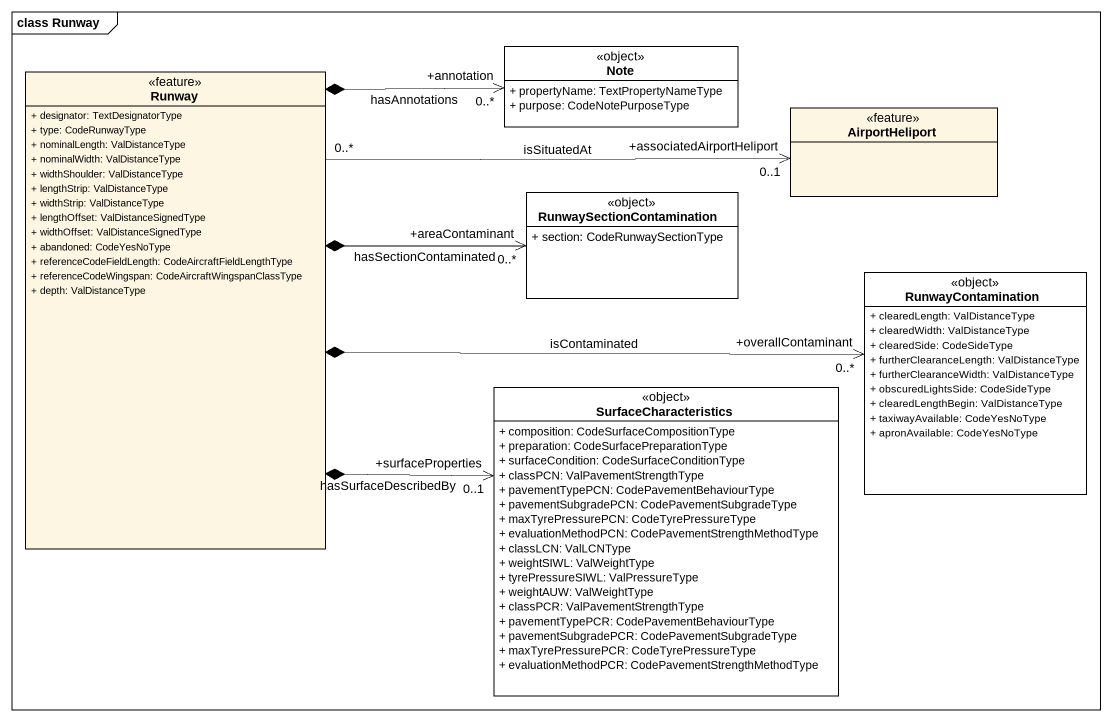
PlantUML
@startuml
mainframe class Runway
hide circle
hide empty members
skinparam classAttributeIconSize 0
class "Note" as Note_ <<object>> #FFFFFF {
  + propertyName: TextPropertyNameType
  + purpose: CodeNotePurposeType
}
class Runway <<feature>> {
  + designator: TextDesignatorType
  + type: CodeRunwayType
  + nominalLength: ValDistanceType
  + nominalWidth: ValDistanceType
  + widthShoulder: ValDistanceType
  + lengthStrip: ValDistanceType
  + widthStrip: ValDistanceType
  + lengthOffset: ValDistanceSignedType
  + widthOffset: ValDistanceSignedType
  + abandoned: CodeYesNoType
  + referenceCodeFieldLength: CodeAircraftFieldLengthType
  + referenceCodeWingspan: CodeAircraftWingspanClassType
  + depth: ValDistanceType
}
class AirportHeliport <<feature>>
class RunwaySectionContamination <<object>> #FFFFFF {
  + section: CodeRunwaySectionType
}
class RunwayContamination <<object>> #FFFFFF {
  + clearedLength: ValDistanceType
  + clearedWidth: ValDistanceType
  + clearedSide: CodeSideType
  + furtherClearanceLength: ValDistanceType
  + furtherClearanceWidth: ValDistanceType
  + obscuredLightsSide: CodeSideType
  + clearedLengthBegin: ValDistanceType
  + taxiwayAvailable: CodeYesNoType
  + apronAvailable: CodeYesNoType
}
class SurfaceCharacteristics <<object>> #FFFFFF {
  + composition: CodeSurfaceCompositionType
  + preparation: CodeSurfacePreparationType
  + surfaceCondition: CodeSurfaceConditionType
  + classPCN: ValPavementStrengthType
  + pavementTypePCN: CodePavementBehaviourType
  + pavementSubgradePCN: CodePavementSubgradeType
  + maxTyrePressurePCN: CodeTyrePressureType
  + evaluationMethodPCN: CodePavementStrengthMethodType
  + classLCN: ValLCNType
  + weightSIWL: ValWeightType
  + tyrePressureSIWL: ValPressureType
  + weightAUW: ValWeightType
  + classPCR: ValPavementStrengthType
  + pavementTypePCR: CodePavementBehaviourType
  + pavementSubgradePCR: CodePavementSubgradeType
  + maxTyrePressurePCR: CodeTyrePressureType
  + evaluationMethodPCR: CodePavementStrengthMethodType
}
Runway *-right-> "+annotation\n0..*" Note_ : hasAnnotations
Runway "0..*" -right-> "+associatedAirportHeliport\n0..1" AirportHeliport : isSituatedAt
Runway *-right-> "+areaContaminant\n0..*" RunwaySectionContamination : hasSectionContaminated
Runway *-right-> "+overallContaminant\n0..*" RunwayContamination : isContaminated
Runway *-right-> "+surfaceProperties\n0..1" SurfaceCharacteristics : hasSurfaceDescribedBy
@enduml
